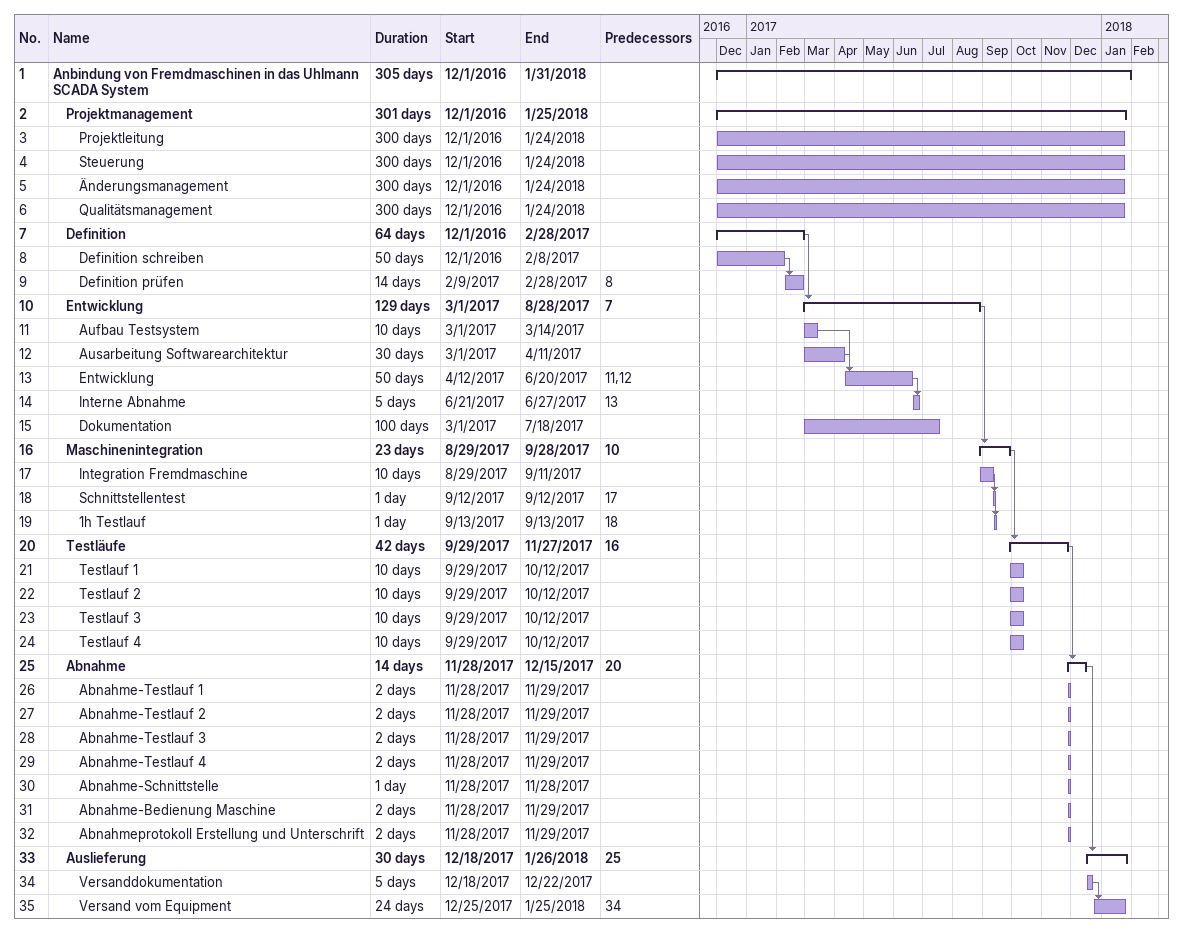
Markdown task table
| ID | Level | Task | Duration | Start | Finish | Predecessors |
|---|---|---|---|---|---|---|
| 1 | 1 | **Anbindung von Fremdmaschinen in das Uhlmann SCADA System** | 305d | 2016-12-01 | 2018-01-31 |  |
| 2 | 2 | **Projektmanagement** | 301d | 2016-12-01 | 2018-01-25 |  |
| 3 | 3 | Projektleitung | 300d | 2016-12-01 | 2018-01-24 |  |
| 4 | 3 | Steuerung | 300d | 2016-12-01 | 2018-01-24 |  |
| 5 | 3 | Änderungsmanagement | 300d | 2016-12-01 | 2018-01-24 |  |
| 6 | 3 | Qualitätsmanagement | 300d | 2016-12-01 | 2018-01-24 |  |
| 7 | 2 | **Definition** | 64d | 2016-12-01 | 2017-02-28 |  |
| 8 | 3 | Definition schreiben | 50d | 2016-12-01 | 2017-02-08 |  |
| 9 | 3 | Definition prüfen | 14d | 2017-02-09 | 2017-02-28 | 8 |
| 10 | 2 | **Entwicklung** | 129d | 2017-03-01 | 2017-08-28 | 7 |
| 11 | 3 | Aufbau Testsystem | 10d | 2017-03-01 | 2017-03-14 |  |
| 12 | 3 | Ausarbeitung Softwarearchitektur | 30d | 2017-03-01 | 2017-04-11 |  |
| 13 | 3 | Entwicklung | 50d | 2017-04-12 | 2017-06-20 | 11, 12 |
| 14 | 3 | Interne Abnahme | 5d | 2017-06-21 | 2017-06-27 | 13 |
| 15 | 3 | Dokumentation | 100d | 2017-03-01 | 2017-07-18 |  |
| 16 | 2 | **Maschinenintegration** | 23d | 2017-08-29 | 2017-09-28 | 10 |
| 17 | 3 | Integration Fremdmaschine | 10d | 2017-08-29 | 2017-09-11 |  |
| 18 | 3 | Schnittstellentest | 1d | 2017-09-12 | 2017-09-12 | 17 |
| 19 | 3 | 1h Testlauf | 1d | 2017-09-13 | 2017-09-13 | 18 |
| 20 | 2 | **Testläufe** | 42d | 2017-09-29 | 2017-11-27 | 16 |
| 21 | 3 | Testlauf 1 | 10d | 2017-09-29 | 2017-10-12 |  |
| 22 | 3 | Testlauf 2 | 10d | 2017-09-29 | 2017-10-12 |  |
| 23 | 3 | Testlauf 3 | 10d | 2017-09-29 | 2017-10-12 |  |
| 24 | 3 | Testlauf 4 | 10d | 2017-09-29 | 2017-10-12 |  |
| 25 | 2 | **Abnahme** | 14d | 2017-11-28 | 2017-12-15 | 20 |
| 26 | 3 | Abnahme-Testlauf 1 | 2d | 2017-11-28 | 2017-11-29 |  |
| 27 | 3 | Abnahme-Testlauf 2 | 2d | 2017-11-28 | 2017-11-29 |  |
| 28 | 3 | Abnahme-Testlauf 3 | 2d | 2017-11-28 | 2017-11-29 |  |
| 29 | 3 | Abnahme-Testlauf 4 | 2d | 2017-11-28 | 2017-11-29 |  |
| 30 | 3 | Abnahme-Schnittstelle | 1d | 2017-11-28 | 2017-11-28 |  |
| 31 | 3 | Abnahme-Bedienung Maschine | 2d | 2017-11-28 | 2017-11-29 |  |
| 32 | 3 | Abnahmeprotokoll Erstellung und Unterschrift | 2d | 2017-11-28 | 2017-11-29 |  |
| 33 | 2 | **Auslieferung** | 30d | 2017-12-18 | 2018-01-26 | 25 |
| 34 | 3 | Versanddokumentation | 5d | 2017-12-18 | 2017-12-22 |  |
| 35 | 3 | Versand vom Equipment | 24d | 2017-12-25 | 2018-01-25 | 34 |
